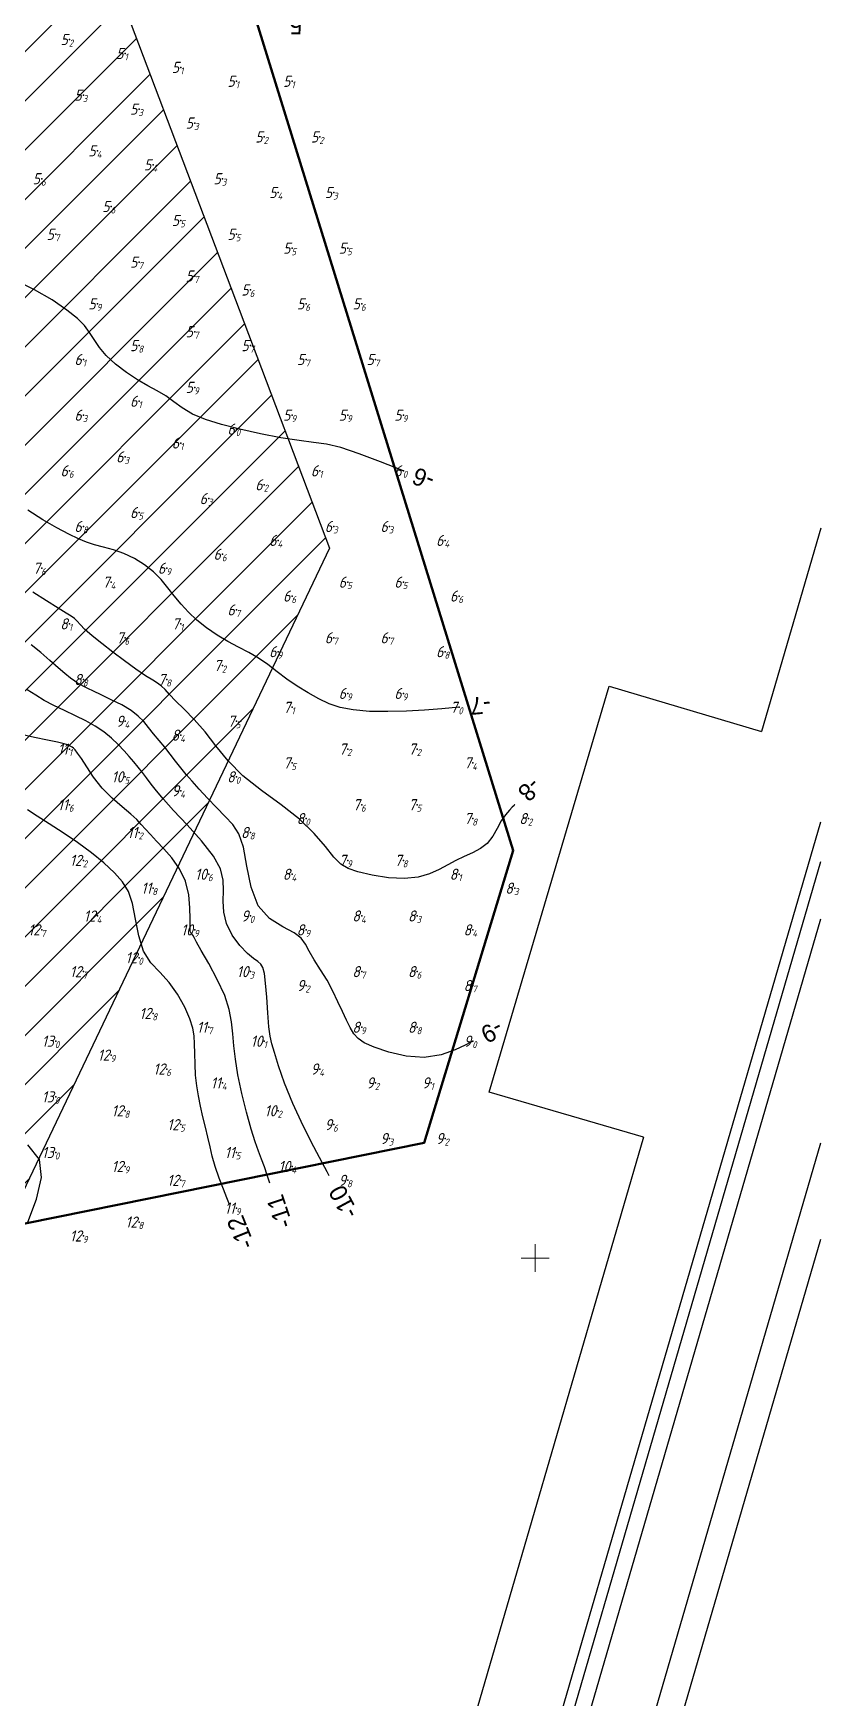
# Model space of a CAD drawing. Header units: feet. Extents: x 555402 to 556028, y 5031181 to 5031471.
# Drawn here: x 555967.4 to 556024, y 5031285.8 to 5031405.5 of the extents above; entities that cross this region are included whole.
import ezdxf
from ezdxf.enums import TextEntityAlignment as Align

# ---------------------------------------------------------------- set-up
doc = ezdxf.new("R2010")
doc.units = ezdxf.units.FT
doc.header["$LTSCALE"] = 5
doc.header["$MEASUREMENT"] = 0
doc.layers.add('_Р_СТ', color=8, linetype='CONTINUOUS', lineweight=9)
for name, color, linetype in [('DEPTHS_TEXT', 7, 'CONTINUOUS'), ('POINTS', 8, 'CONTINUOUS'), ('POINTS_CON', 150, 'CONTINUOUS'), ('POINTS_ICON', 5, 'CONTINUOUS'), ('надписи', 7, 'CONTINUOUS'), ('ПРИЧ_Л', 7, 'CONTINUOUS'), ('Р__ОН_Р__ОТ', 7, 'CONTINUOUS')]:
    doc.layers.add(name, color=color, linetype=linetype)
doc.styles.add('ISO', font='iso')
doc.styles.add('TMODELF', font='tmodelf')

msp = doc.modelspace()

# ---------------------------------------------------------------- hatches: boundary and pattern name
at = {"layer": 'надписи'}
h = msp.add_hatch(dxfattribs=at)
h.set_pattern_fill('ANSI31', color=3, scale=20)
h.set_pattern_definition([(45, (49999, 150001), (-1.767766953, 1.767766953), [])])
h.paths.add_polyline_path([(555714.96, 5031352.17), (555710.9, 5031356.45), (555719.35, 5031364.55), (555776.28, 5031386.66), (555802.84, 5031405.7), (555833.35, 5031421.6), (555863.89, 5031428.73), (555912.03, 5031430.36), (555935.62, 5031436), (555956.18, 5031430.32), (555971.25, 5031414.51), (555982.19, 5031385.6), (555988.68, 5031368.43), (555965.44, 5031319.62), (555933.19, 5031404.91), (555848.54, 5031402.22)])

# ---------------------------------------------------------------- linework, layer by layer
at = {"layer": '_Р_СТ', "linetype": 'Continuous', "flags": 128}
for points in [[(556003.47, 5031316.41), (556003.47, 5031318.41)], [(556003.47, 5031316.41), (556003.47, 5031318.41)], [(556002.47, 5031317.41), (556004.47, 5031317.41)], [(556002.47, 5031317.41), (556004.47, 5031317.41)]]:
    msp.add_lwpolyline(points, dxfattribs=at)
at = {"layer": 'POINTS', "linetype": 'Continuous'}
for p in [(555970, 5031405, 5.2), (555974, 5031404, 5.1), (555978, 5031403, 5.1), (555982, 5031402, 5.1), (555986, 5031402, 5.1), (555971, 5031401, 5.3), (555975, 5031400, 5.3), (555979, 5031399, 5.3), (555984, 5031398, 5.2), (555988, 5031398, 5.2), (555972, 5031397, 5.4), (555976, 5031396, 5.4), (555968, 5031395, 5.6), (555981, 5031395, 5.3), (555985, 5031394, 5.4), (555989, 5031394, 5.3), (555973, 5031393, 5.6), (555978, 5031392, 5.5), (555969, 5031391, 5.7), (555982, 5031391, 5.5), (555986, 5031390, 5.5), (555990, 5031390, 5.5), (555975, 5031389, 5.7), (555979, 5031388, 5.7), (555983, 5031387, 5.6), (555972, 5031386, 5.9), (555987, 5031386, 5.6), (555991, 5031386, 5.6), (555979, 5031384, 5.7), (555975, 5031383, 5.8), (555983, 5031383, 5.7), (555971, 5031382, 6.1), (555987, 5031382, 5.7), (555992, 5031382, 5.7), (555979, 5031380, 5.9), (555971, 5031378, 6.3), (555975, 5031379, 6.1), (555986, 5031378, 5.9), (555990, 5031378, 5.9), (555994, 5031378, 5.9), (555982, 5031377, 6), (555978, 5031376, 6.1), (555974, 5031375, 6.3), (555970, 5031374, 6.6), (555988, 5031374, 6.1), (555994, 5031374, 6), (555980, 5031372, 6.3), (555984, 5031373, 6.2), (555975, 5031371, 6.5), (555971, 5031370, 6.8), (555989, 5031370, 6.3), (555993, 5031370, 6.3), (555985, 5031369, 6.4), (555997, 5031369, 6.4), (555981, 5031368, 6.6), (555968, 5031367, 7.6), (555973, 5031366, 7.4), (555977, 5031367, 6.9), (555990, 5031366, 6.5), (555994, 5031366, 6.5), (555986, 5031365, 6.6), (555998, 5031365, 6.6), (555982, 5031364, 6.7), (555970, 5031363, 8.1), (555978, 5031363, 7.1), (555974, 5031362, 7.6), (555989, 5031362, 6.7), (555993, 5031362, 6.7), (555981, 5031360, 7.2), (555985, 5031361, 6.9), (555997, 5031361, 6.8), (555971, 5031359, 8.8), (555977, 5031359, 7.8), (555990, 5031358, 6.9), (555994, 5031358, 6.9), (555986, 5031357, 7.1), (555998, 5031357, 7), (555974, 5031356, 9.4), (555982, 5031356, 7.5), (555970, 5031354, 11.1), (555978, 5031355, 8.4), (555990, 5031354, 7.2), (555995, 5031354, 7.2), (555986, 5031353, 7.5), (555999, 5031353, 7.4), (555974, 5031352, 10.5), (555982, 5031352, 8), (555978, 5031351, 9.4), (555970, 5031350, 11.6), (555991, 5031350, 7.6), (555995, 5031350, 7.5), (555975, 5031348, 11.2), (555983, 5031348, 8.8), (555987, 5031349, 8), (555999, 5031349, 7.8), (556003, 5031349, 8.2), (555971, 5031346, 12.2), (555990, 5031346, 7.9), (555994, 5031346, 7.8), (555980, 5031345, 10.6), (555986, 5031345, 8.4), (555998, 5031345, 8.1), (555976, 5031344, 11.8), (556002, 5031344, 8.3), (555972, 5031342, 12.4), (555983, 5031342, 9), (555991, 5031342, 8.4), (555995, 5031342, 8.3), (555968, 5031341, 12.7), (555979, 5031341, 10.9), (555987, 5031341, 8.9), (555999, 5031341, 8.4), (555975, 5031339, 12), (555971, 5031338, 12.7), (555983, 5031338, 10.3), (555991, 5031338, 8.7), (555995, 5031338, 8.6), (555987, 5031337, 9.2), (555999, 5031337, 8.7), (555976, 5031335, 12.8), (555980, 5031334, 11.7), (555991, 5031334, 8.9), (555995, 5031334, 8.8), (555969, 5031333, 13), (555984, 5031333, 10.1), (555999, 5031333, 9), (555973, 5031332, 12.9), (555977, 5031331, 12.6), (555988, 5031331, 9.4), (555969, 5031329, 13), (555981, 5031330, 11.4), (555992, 5031330, 9.2), (555996, 5031330, 9.1), (555974, 5031328, 12.8), (555985, 5031328, 10.2), (555978, 5031327, 12.5), (555989, 5031327, 9.6), (555993, 5031326, 9.3), (555997, 5031326, 9.2), (555969, 5031325, 13), (555982, 5031325, 11.5), (555974, 5031324, 12.9), (555978, 5031323, 12.7), (555986, 5031324, 10.4), (555990, 5031323, 9.8), (555982, 5031321, 11.9), (555975, 5031320, 12.8), (555971, 5031319, 12.9)]:
    msp.add_point(p, dxfattribs=at)
at = {"layer": 'POINTS_CON', "linetype": 'Continuous', "flags": 128}
for points in [[(555994, 5031374), (555992.35, 5031374.65), (555990.81, 5031375.23), (555989.5, 5031375.67), (555988.46, 5031375.91), (555987.54, 5031376.04), (555986.5, 5031376.17), (555985.19, 5031376.38), (555983.72, 5031376.67), (555982.25, 5031377), (555980.92, 5031377.34), (555979.77, 5031377.69), (555978.83, 5031378.08), (555978.1, 5031378.52), (555977.49, 5031378.97), (555976.92, 5031379.39), (555976.3, 5031379.75), (555975.63, 5031380.11), (555974.89, 5031380.53), (555974.09, 5031381.06), (555973.31, 5031381.66), (555972.64, 5031382.28), (555972.14, 5031382.87), (555971.77, 5031383.43), (555971.44, 5031383.94), (555971.08, 5031384.44), (555970.56, 5031384.95), (555969.81, 5031385.56), (555968.74, 5031386.28), (555967.47, 5031387.02), (555966.17, 5031387.67)], [(555998, 5031357), (555996.77, 5031356.89), (555995.52, 5031356.79), (555994.22, 5031356.72), (555992.87, 5031356.69), (555991.56, 5031356.71), (555990.39, 5031356.81), (555989.45, 5031356.99), (555988.66, 5031357.26), (555987.92, 5031357.61), (555987.15, 5031358.03), (555986.36, 5031358.51), (555985.61, 5031359.03), (555984.92, 5031359.56), (555984.26, 5031360.08), (555983.59, 5031360.54), (555982.89, 5031360.95), (555982.15, 5031361.32), (555981.38, 5031361.72), (555980.6, 5031362.19), (555979.84, 5031362.71), (555979.15, 5031363.27), (555978.55, 5031363.84), (555978.02, 5031364.42), (555977.53, 5031365.01), (555977.07, 5031365.6), (555976.58, 5031366.18), (555976.03, 5031366.74), (555975.38, 5031367.25), (555974.66, 5031367.7), (555973.9, 5031368.06), (555973.16, 5031368.32), (555972.45, 5031368.52), (555971.8, 5031368.69), (555971.22, 5031368.88), (555970.64, 5031369.11), (555969.94, 5031369.44), (555969.08, 5031369.9), (555968.07, 5031370.47), (555967, 5031371.17)], [(556002, 5031350), (556001.99, 5031349.99), (556001.95, 5031349.95), (556001.83, 5031349.83), (556001.62, 5031349.61), (556001.34, 5031349.28), (556001.03, 5031348.83), (556000.74, 5031348.29), (556000.42, 5031347.73), (556000.02, 5031347.22), (555999.53, 5031346.84), (555998.96, 5031346.55), (555998.37, 5031346.28), (555997.78, 5031345.98), (555997.19, 5031345.67), (555996.57, 5031345.34), (555995.87, 5031345.04), (555995.06, 5031344.8), (555994.08, 5031344.69), (555992.92, 5031344.75), (555991.75, 5031344.93), (555990.73, 5031345.17), (555990.02, 5031345.41), (555989.49, 5031345.73), (555989, 5031346.23), (555988.39, 5031346.99), (555987.59, 5031347.94), (555986.53, 5031348.97), (555985.21, 5031349.99), (555983.79, 5031351.02), (555982.46, 5031352.07), (555981.4, 5031353.16), (555980.52, 5031354.24), (555979.74, 5031355.24), (555978.96, 5031356.12), (555978.23, 5031356.86), (555977.62, 5031357.46), (555977.18, 5031357.92), (555976.87, 5031358.27), (555976.61, 5031358.53), (555976.33, 5031358.73), (555975.98, 5031358.95), (555975.47, 5031359.27), (555974.77, 5031359.75), (555973.95, 5031360.33), (555973.1, 5031360.97), (555972.31, 5031361.58), (555971.63, 5031362.14), (555971.1, 5031362.6), (555970.76, 5031362.95), (555970.54, 5031363.2), (555970.35, 5031363.39), (555970.11, 5031363.55), (555969.75, 5031363.77), (555969.18, 5031364.12), (555968.35, 5031364.66), (555967.36, 5031365.28)], [(555999, 5031333), (555998.98, 5031332.99), (555998.84, 5031332.92), (555998.44, 5031332.72), (555997.72, 5031332.38), (555996.71, 5031332.03), (555995.5, 5031331.83), (555994.19, 5031331.92), (555992.94, 5031332.21), (555991.9, 5031332.57), (555991.19, 5031332.89), (555990.74, 5031333.19), (555990.43, 5031333.54), (555990.16, 5031333.98), (555989.9, 5031334.51), (555989.61, 5031335.13), (555989.29, 5031335.84), (555988.93, 5031336.6), (555988.51, 5031337.38), (555988.05, 5031338.14), (555987.59, 5031338.85), (555987.22, 5031339.48), (555986.95, 5031339.98), (555986.65, 5031340.41), (555986.14, 5031340.8), (555985.33, 5031341.22), (555984.38, 5031341.82), (555983.56, 5031342.74), (555983.05, 5031344.08), (555982.75, 5031345.59), (555982.5, 5031346.94), (555982.17, 5031347.9), (555981.73, 5031348.58), (555981.19, 5031349.16), (555980.57, 5031349.8), (555979.92, 5031350.48), (555979.32, 5031351.12), (555978.81, 5031351.68), (555978.39, 5031352.17), (555978, 5031352.64), (555977.62, 5031353.13), (555977.23, 5031353.63), (555976.84, 5031354.13), (555976.43, 5031354.62), (555976.04, 5031355.1), (555975.67, 5031355.55), (555975.33, 5031355.97), (555974.94, 5031356.37), (555974.43, 5031356.77), (555973.75, 5031357.17), (555972.99, 5031357.55), (555972.28, 5031357.89), (555971.72, 5031358.15), (555971.32, 5031358.35), (555971.03, 5031358.5), (555970.8, 5031358.61), (555970.6, 5031358.72), (555970.37, 5031358.87), (555970.07, 5031359.1), (555969.67, 5031359.42), (555969.18, 5031359.84), (555968.59, 5031360.36), (555967.93, 5031360.93), (555967.23, 5031361.48)], [(555984.4, 5031322.8), (555984.21, 5031323.38), (555984.01, 5031323.96), (555983.8, 5031324.52), (555983.59, 5031325.09), (555983.35, 5031325.77), (555983.06, 5031326.68), (555982.72, 5031327.89), (555982.38, 5031329.25), (555982.1, 5031330.57), (555981.92, 5031331.7), (555981.81, 5031332.66), (555981.74, 5031333.53), (555981.65, 5031334.38), (555981.48, 5031335.27), (555981.15, 5031336.28), (555980.62, 5031337.44), (555980.01, 5031338.58), (555979.47, 5031339.53), (555979.13, 5031340.13), (555978.95, 5031340.45), (555978.85, 5031340.61), (555978.78, 5031340.71), (555978.72, 5031340.79), (555978.68, 5031340.88), (555978.66, 5031341.03), (555978.66, 5031341.3), (555978.66, 5031341.8), (555978.65, 5031342.58), (555978.57, 5031343.52), (555978.33, 5031344.5), (555977.91, 5031345.39), (555977.35, 5031346.17), (555976.78, 5031346.83), (555976.26, 5031347.39), (555975.82, 5031347.86), (555975.45, 5031348.25), (555975.15, 5031348.58), (555974.83, 5031348.93), (555974.4, 5031349.33), (555973.78, 5031349.85), (555973.06, 5031350.48), (555972.35, 5031351.2), (555971.73, 5031351.97), (555971.23, 5031352.71), (555970.85, 5031353.31), (555970.58, 5031353.71), (555970.4, 5031353.94), (555970.28, 5031354.06), (555970.18, 5031354.13), (555970.1, 5031354.19), (555970, 5031354.24), (555969.86, 5031354.3), (555969.6, 5031354.38), (555969.14, 5031354.49), (555968.42, 5031354.64), (555967.49, 5031354.83), (555966.43, 5031355.07)], [(555981.5, 5031321.25), (555981.49, 5031321.27), (555981.44, 5031321.39), (555981.31, 5031321.74), (555981.06, 5031322.36), (555980.76, 5031323.16), (555980.47, 5031323.99), (555980.26, 5031324.73), (555980.1, 5031325.41), (555979.95, 5031326.09), (555979.77, 5031326.81), (555979.59, 5031327.57), (555979.41, 5031328.33), (555979.26, 5031329.07), (555979.14, 5031329.8), (555979.06, 5031330.56), (555979.02, 5031331.34), (555979, 5031332.11), (555978.98, 5031332.8), (555978.96, 5031333.38), (555978.86, 5031333.94), (555978.65, 5031334.6), (555978.28, 5031335.44), (555977.77, 5031336.37), (555977.16, 5031337.23), (555976.49, 5031337.95), (555975.85, 5031338.64), (555975.32, 5031339.48), (555974.98, 5031340.57), (555974.75, 5031341.77), (555974.53, 5031342.89), (555974.23, 5031343.76), (555973.8, 5031344.46), (555973.22, 5031345.11), (555972.47, 5031345.81), (555971.58, 5031346.54), (555970.58, 5031347.28), (555969.54, 5031347.98), (555968.54, 5031348.62), (555967.67, 5031349.17), (555966.97, 5031349.62)], [(555967, 5031320), (555967.62, 5031321.65), (555967.99, 5031323.19), (555967.83, 5031324.5), (555967.01, 5031325.55)]]:
    msp.add_lwpolyline(points, dxfattribs=at)
at = {"layer": 'POINTS_ICON', "linetype": 'Continuous', "flags": 128}
msp.add_lwpolyline([(555988.67, 5031323.33), (555988.65, 5031323.37), (555988.52, 5031323.6), (555988.18, 5031324.24), (555987.56, 5031325.4), (555986.79, 5031326.91), (555986.04, 5031328.51), (555985.45, 5031329.98), (555985.02, 5031331.22), (555984.73, 5031332.18), (555984.54, 5031332.82), (555984.42, 5031333.36), (555984.33, 5031334.04), (555984.25, 5031335.03), (555984.17, 5031336.16), (555984.09, 5031337.17), (555984.01, 5031337.86), (555983.9, 5031338.29), (555983.75, 5031338.54), (555983.53, 5031338.72), (555983.22, 5031338.94), (555982.79, 5031339.3), (555982.25, 5031339.88), (555981.7, 5031340.63), (555981.28, 5031341.45), (555981.08, 5031342.27), (555981.05, 5031343.06), (555981.07, 5031343.83), (555981.04, 5031344.58), (555980.85, 5031345.38), (555980.35, 5031346.31), (555979.49, 5031347.41), (555978.45, 5031348.56), (555977.47, 5031349.59), (555976.75, 5031350.39), (555976.25, 5031351), (555975.87, 5031351.48), (555975.54, 5031351.92), (555975.24, 5031352.32), (555974.94, 5031352.7), (555974.63, 5031353.08), (555974.29, 5031353.47), (555973.92, 5031353.88), (555973.5, 5031354.33), (555973.02, 5031354.79), (555972.47, 5031355.23), (555971.85, 5031355.64), (555971.16, 5031356.02), (555970.42, 5031356.39), (555969.64, 5031356.76), (555968.88, 5031357.13), (555968.18, 5031357.5), (555967.57, 5031357.87), (555966.94, 5031358.26)], dxfattribs=at)
at = {"layer": 'надписи', "color": 3, "flags": 128}
msp.add_lwpolyline([(555714.96, 5031352.17), (555710.9, 5031356.45), (555719.35, 5031364.55), (555776.28, 5031386.66), (555802.84, 5031405.7), (555833.35, 5031421.6), (555863.89, 5031428.73), (555912.03, 5031430.36), (555935.62, 5031436), (555956.18, 5031430.32), (555971.25, 5031414.51), (555982.19, 5031385.6), (555988.68, 5031368.43), (555965.44, 5031319.62), (555933.19, 5031404.91), (555848.54, 5031402.22), (555714.96, 5031352.17)], dxfattribs=at)
at = {"layer": 'ПРИЧ_Л', "linetype": 'Continuous', "flags": 128}
for points in [[(556024, 5031369.87), (556019.75, 5031355.27)], [(556011.27, 5031326.1), (556000.17, 5031329.33), (556008.79, 5031358.52), (556019.75, 5031355.27)], [(555837.08, 5031181), (555859.52, 5031189.41), (555856.76, 5031196.78), (555858.36, 5031197.38), (555861.15, 5031189.96), (555992.02, 5031238.94), (556024, 5031348.76)], [(555839.66, 5031181), (555992.68, 5031238.34), (556024, 5031345.92)], [(555842.96, 5031181), (555993.62, 5031237.46), (556024, 5031341.79)], [(556011.26, 5031326.1), (555987.18, 5031243.43), (555899.65, 5031210.62), (555896.31, 5031219.53), (555886.09, 5031215.7), (555889.43, 5031206.78), (555866.46, 5031198.3), (555863.69, 5031205.68), (555847.29, 5031199.54), (555850.1, 5031192.03), (555820.67, 5031181)], [(555855.78, 5031181), (555997.31, 5031234.04), (556024, 5031325.69)], [(555861.29, 5031181), (555998.9, 5031232.57), (556024, 5031318.77)]]:
    msp.add_lwpolyline(points, dxfattribs=at)
at = {"layer": 'Р__ОН_Р__ОТ', "color": 96, "linetype": 'Continuous', "lineweight": 50, "flags": 128}
msp.add_lwpolyline([(555417.7, 5031197.3), (555647.7, 5031255.4), (555995.5, 5031325.7), (556001.9, 5031346.7), (555967.5, 5031457.8), (555918.6, 5031446.9), (555891.9, 5031446.3), (555408.8, 5031291.6), (555417.7, 5031197.3)], close=True, dxfattribs=at)

# ---------------------------------------------------------------- texts
at = {"layer": 'DEPTHS_TEXT', "linetype": 'Continuous', "style": 'ISO', "oblique": 15}
for s, p in [('5', (555969.87, 5031405)), ('5', (555973.87, 5031404)), ('5', (555977.87, 5031403)), ('5', (555981.87, 5031402)), ('5', (555985.87, 5031402)), ('5', (555970.87, 5031401)), ('5', (555974.87, 5031400)), ('5', (555978.87, 5031399)), ('5', (555983.87, 5031398)), ('5', (555987.87, 5031398)), ('5', (555971.87, 5031397)), ('5', (555975.87, 5031396)), ('5', (555967.87, 5031395)), ('5', (555980.87, 5031395)), ('5', (555984.87, 5031394)), ('5', (555988.87, 5031394)), ('5', (555972.87, 5031393)), ('5', (555977.87, 5031392)), ('5', (555968.87, 5031391)), ('5', (555981.87, 5031391)), ('5', (555985.87, 5031390)), ('5', (555989.87, 5031390)), ('5', (555974.87, 5031389)), ('5', (555978.87, 5031388)), ('5', (555971.87, 5031386)), ('5', (555982.87, 5031387)), ('5', (555986.87, 5031386)), ('5', (555990.87, 5031386)), ('5', (555978.87, 5031384)), ('5', (555974.87, 5031383)), ('5', (555982.87, 5031383)), ('6', (555970.87, 5031382)), ('5', (555986.87, 5031382)), ('5', (555991.87, 5031382)), ('5', (555978.87, 5031380)), ('6', (555974.87, 5031379)), ('6', (555970.87, 5031378)), ('5', (555985.87, 5031378)), ('5', (555989.87, 5031378)), ('5', (555993.87, 5031378)), ('6', (555981.87, 5031377)), ('6', (555977.87, 5031376)), ('6', (555969.87, 5031374)), ('6', (555973.87, 5031375)), ('6', (555987.87, 5031374)), ('6', (555993.87, 5031374)), ('6', (555983.87, 5031373)), ('6', (555979.87, 5031372)), ('6', (555974.87, 5031371)), ('6', (555970.87, 5031370)), ('6', (555988.87, 5031370)), ('6', (555992.87, 5031370)), ('6', (555980.87, 5031368)), ('6', (555984.87, 5031369)), ('6', (555996.87, 5031369)), ('7', (555967.87, 5031367)), ('6', (555976.87, 5031367)), ('7', (555972.87, 5031366)), ('6', (555989.87, 5031366)), ('6', (555993.87, 5031366)), ('6', (555985.87, 5031365)), ('6', (555997.87, 5031365)), ('6', (555981.87, 5031364)), ('8', (555969.87, 5031363)), ('7', (555973.87, 5031362)), ('7', (555977.87, 5031363)), ('6', (555988.87, 5031362)), ('6', (555992.87, 5031362)), ('6', (555984.87, 5031361)), ('6', (555996.87, 5031361)), ('7', (555980.87, 5031360)), ('8', (555970.87, 5031359)), ('7', (555976.87, 5031359)), ('6', (555989.87, 5031358)), ('6', (555993.87, 5031358)), ('9', (555973.87, 5031356)), ('7', (555981.87, 5031356)), ('7', (555985.87, 5031357)), ('7', (555997.87, 5031357)), ('8', (555977.87, 5031355)), ('11', (555969.87, 5031354)), ('7', (555989.87, 5031354)), ('7', (555994.87, 5031354)), ('7', (555985.87, 5031353)), ('7', (555998.87, 5031353)), ('10', (555973.87, 5031352)), ('8', (555981.87, 5031352)), ('11', (555969.87, 5031350)), ('9', (555977.87, 5031351)), ('7', (555990.87, 5031350)), ('7', (555994.87, 5031350)), ('8', (555986.87, 5031349)), ('7', (555998.87, 5031349)), ('8', (556002.87, 5031349)), ('11', (555974.87, 5031348)), ('8', (555982.87, 5031348)), ('12', (555970.87, 5031346)), ('7', (555989.87, 5031346)), ('7', (555993.87, 5031346)), ('11', (555975.87, 5031344)), ('10', (555979.87, 5031345)), ('8', (555985.87, 5031345)), ('8', (555997.87, 5031345)), ('8', (556001.87, 5031344)), ('12', (555971.87, 5031342)), ('9', (555982.87, 5031342)), ('8', (555990.87, 5031342)), ('8', (555994.87, 5031342)), ('12', (555967.87, 5031341)), ('10', (555978.87, 5031341)), ('8', (555986.87, 5031341)), ('8', (555998.87, 5031341)), ('12', (555974.87, 5031339)), ('8', (555990.87, 5031338)), ('8', (555994.87, 5031338)), ('12', (555970.87, 5031338)), ('10', (555982.87, 5031338)), ('9', (555986.87, 5031337)), ('8', (555998.87, 5031337)), ('12', (555975.87, 5031335)), ('11', (555979.87, 5031334)), ('8', (555990.87, 5031334)), ('8', (555994.87, 5031334)), ('13', (555968.87, 5031333)), ('10', (555983.87, 5031333)), ('9', (555998.87, 5031333)), ('12', (555972.87, 5031332)), ('12', (555976.87, 5031331)), ('9', (555987.87, 5031331)), ('11', (555980.87, 5031330)), ('9', (555991.87, 5031330)), ('9', (555995.87, 5031330)), ('13', (555968.87, 5031329)), ('12', (555973.87, 5031328)), ('10', (555984.87, 5031328)), ('12', (555977.87, 5031327)), ('9', (555988.87, 5031327)), ('13', (555968.87, 5031325)), ('11', (555981.87, 5031325)), ('9', (555992.87, 5031326)), ('9', (555996.87, 5031326)), ('12', (555973.87, 5031324)), ('10', (555985.87, 5031324)), ('12', (555977.87, 5031323)), ('9', (555989.87, 5031323)), ('11', (555981.87, 5031321)), ('12', (555970.87, 5031319)), ('12', (555974.87, 5031320))]:
    msp.add_text(s, height=0.8, dxfattribs=at).set_placement(p, align=Align.MIDDLE_RIGHT)
for s, p in [('2', (555969.95, 5031405)), ('1', (555973.95, 5031404)), ('1', (555977.95, 5031403)), ('1', (555981.95, 5031402)), ('1', (555985.95, 5031402)), ('3', (555970.95, 5031401)), ('3', (555974.95, 5031400)), ('3', (555978.95, 5031399)), ('2', (555983.95, 5031398)), ('2', (555987.95, 5031398)), ('4', (555971.95, 5031397)), ('4', (555975.95, 5031396)), ('6', (555967.95, 5031395)), ('3', (555980.95, 5031395)), ('4', (555984.95, 5031394)), ('3', (555988.95, 5031394)), ('6', (555972.95, 5031393)), ('5', (555977.95, 5031392)), ('7', (555968.95, 5031391)), ('5', (555981.95, 5031391)), ('5', (555985.95, 5031390)), ('5', (555989.95, 5031390)), ('7', (555974.95, 5031389)), ('7', (555978.95, 5031388)), ('6', (555982.95, 5031387)), ('9', (555971.95, 5031386)), ('6', (555986.95, 5031386)), ('6', (555990.95, 5031386)), ('7', (555978.95, 5031384)), ('8', (555974.95, 5031383)), ('7', (555982.95, 5031383)), ('1', (555970.95, 5031382)), ('7', (555986.95, 5031382)), ('7', (555991.95, 5031382)), ('9', (555978.95, 5031380)), ('3', (555970.95, 5031378)), ('1', (555974.95, 5031379)), ('9', (555985.95, 5031378)), ('9', (555989.95, 5031378)), ('9', (555993.95, 5031378)), ('0', (555981.95, 5031377)), ('1', (555977.95, 5031376)), ('3', (555973.95, 5031375)), ('6', (555969.95, 5031374)), ('1', (555987.95, 5031374)), ('0', (555993.95, 5031374)), ('3', (555979.95, 5031372)), ('2', (555983.95, 5031373)), ('5', (555974.95, 5031371)), ('8', (555970.95, 5031370)), ('3', (555988.95, 5031370)), ('3', (555992.95, 5031370)), ('4', (555984.95, 5031369)), ('4', (555996.95, 5031369)), ('6', (555980.95, 5031368)), ('6', (555967.95, 5031367)), ('4', (555972.95, 5031366)), ('9', (555976.95, 5031367)), ('5', (555989.95, 5031366)), ('5', (555993.95, 5031366)), ('6', (555985.95, 5031365)), ('6', (555997.95, 5031365)), ('7', (555981.95, 5031364)), ('1', (555969.95, 5031363)), ('1', (555977.95, 5031363)), ('6', (555973.95, 5031362)), ('7', (555988.95, 5031362)), ('7', (555992.95, 5031362)), ('2', (555980.95, 5031360)), ('9', (555984.95, 5031361)), ('8', (555996.95, 5031361)), ('8', (555970.95, 5031359)), ('8', (555976.95, 5031359)), ('9', (555989.95, 5031358)), ('9', (555993.95, 5031358)), ('1', (555985.95, 5031357)), ('0', (555997.95, 5031357)), ('4', (555973.95, 5031356)), ('5', (555981.95, 5031356)), ('1', (555969.95, 5031354)), ('4', (555977.95, 5031355)), ('2', (555989.95, 5031354)), ('2', (555994.95, 5031354)), ('5', (555985.95, 5031353)), ('4', (555998.95, 5031353)), ('5', (555973.95, 5031352)), ('0', (555981.95, 5031352)), ('4', (555977.95, 5031351)), ('6', (555969.95, 5031350)), ('6', (555990.95, 5031350)), ('5', (555994.95, 5031350)), ('2', (555974.95, 5031348)), ('8', (555982.95, 5031348)), ('0', (555986.95, 5031349)), ('8', (555998.95, 5031349)), ('2', (556002.95, 5031349)), ('2', (555970.95, 5031346)), ('9', (555989.95, 5031346)), ('8', (555993.95, 5031346)), ('6', (555979.95, 5031345)), ('4', (555985.95, 5031345)), ('1', (555997.95, 5031345)), ('8', (555975.95, 5031344)), ('3', (556001.95, 5031344)), ('4', (555971.95, 5031342)), ('0', (555982.95, 5031342)), ('4', (555990.95, 5031342)), ('3', (555994.95, 5031342)), ('7', (555967.95, 5031341)), ('9', (555978.95, 5031341)), ('9', (555986.95, 5031341)), ('4', (555998.95, 5031341)), ('0', (555974.95, 5031339)), ('7', (555970.95, 5031338)), ('3', (555982.95, 5031338)), ('7', (555990.95, 5031338)), ('6', (555994.95, 5031338)), ('2', (555986.95, 5031337)), ('7', (555998.95, 5031337)), ('8', (555975.95, 5031335)), ('7', (555979.95, 5031334)), ('9', (555990.95, 5031334)), ('8', (555994.95, 5031334)), ('0', (555968.95, 5031333)), ('1', (555983.95, 5031333)), ('0', (555998.95, 5031333)), ('9', (555972.95, 5031332)), ('6', (555976.95, 5031331)), ('4', (555987.95, 5031331)), ('0', (555968.95, 5031329)), ('4', (555980.95, 5031330)), ('2', (555991.95, 5031330)), ('1', (555995.95, 5031330)), ('8', (555973.95, 5031328)), ('2', (555984.95, 5031328)), ('5', (555977.95, 5031327)), ('6', (555988.95, 5031327)), ('3', (555992.95, 5031326)), ('2', (555996.95, 5031326)), ('0', (555968.95, 5031325)), ('5', (555981.95, 5031325)), ('9', (555973.95, 5031324)), ('7', (555977.95, 5031323)), ('4', (555985.95, 5031324)), ('8', (555989.95, 5031323)), ('9', (555981.95, 5031321)), ('8', (555974.95, 5031320)), ('9', (555970.95, 5031319))]:
    msp.add_text(s, height=0.5, dxfattribs=at).set_placement(p, align=Align.TOP_LEFT)
at = {"layer": 'POINTS_CON', "linetype": 'Continuous', "style": 'TMODELF'}
for s, rotation, p in [('-6', 158.1986, (555995.43, 5031373.43, 6)), ('-7', 185.1944, (555999.54, 5031357.14, 7)), ('-8', 225, (556003.09, 5031351.09, 8)), ('-9', 206.5651, (556000.38, 5031333.69, 9)), ('-11', 108.4349, (555985.09, 5031320.74, 11)), ('-12', 111.8014, (555982.3, 5031319.24, 12))]:
    msp.add_text(s, height=1.25, rotation=rotation, dxfattribs=at).set_placement(p, align=Align.MIDDLE_CENTER)
at = {"layer": 'POINTS_ICON', "linetype": 'Continuous', "style": 'TMODELF'}
for s, rotation, p in [('-5', 180, (555986.54, 5031406, 5)), ('-10', 118.3008, (555989.69, 5031321.43, 10))]:
    msp.add_text(s, height=1.25, rotation=rotation, dxfattribs=at).set_placement(p, align=Align.MIDDLE_CENTER)

doc.saveas('drawing.dxf')
